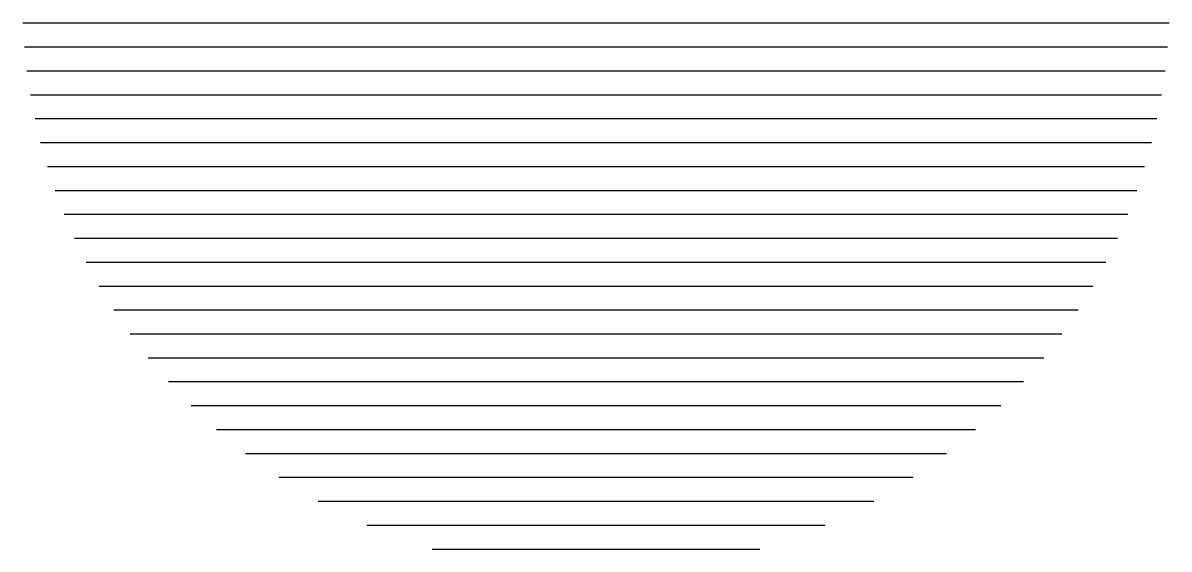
# Paper-space layout 'Layout1' of a CAD drawing. Extents: x 839 to 845, y 199.12 to 201.88.
import ezdxf

# ---------------------------------------------------------------- set-up
doc = ezdxf.new("R2010")
doc.units = 0
doc.header["$LTSCALE"] = 0.01
doc.layers.get('0').update_dxf_attribs({"linetype": 'CONTINUOUS'})
doc.layers.add('ROOD', color=1, linetype='CONTINUOUS')

# ---------------------------------------------------------------- blocks, each defined once
blk = doc.blocks.new('*X')
at = {"color": 0}
for p, q in [((839.0026, 201.875), (844.9974, 201.875)), ((839.0104, 201.75), (844.9896, 201.75)), ((839.0235, 201.625), (844.9765, 201.625)), ((839.042, 201.5), (844.958, 201.5)), ((839.0658, 201.375), (844.9342, 201.375)), ((839.0953, 201.25), (844.9047, 201.25)), ((839.1304, 201.125), (844.8696, 201.125)), ((839.1716, 201), (844.8284, 201)), ((839.2189, 200.875), (844.7811, 200.875)), ((839.2728, 200.75), (844.7272, 200.75)), ((839.3337, 200.625), (844.6663, 200.625)), ((839.4019, 200.5), (844.5981, 200.5)), ((839.4782, 200.375), (844.5218, 200.375)), ((839.5633, 200.25), (844.4367, 200.25)), ((839.6581, 200.125), (844.3419, 200.125)), ((839.7639, 200), (844.2361, 200)), ((839.8824, 199.875), (844.1176, 199.875)), ((840.0157, 199.75), (843.9843, 199.75)), ((840.1671, 199.625), (843.8329, 199.625)), ((840.3417, 199.5), (843.6583, 199.5)), ((840.5476, 199.375), (843.4524, 199.375)), ((840.801, 199.25), (843.199, 199.25)), ((841.143, 199.125), (842.857, 199.125))]:
    blk.add_line(p, q, dxfattribs=at)

psp = doc.layouts.get("Layout1")

# ---------------------------------------------------------------- block references
at = {"layer": 'ROOD', "color": 0}
psp.add_blockref('*X', (0, 0), dxfattribs=at)

doc.saveas('drawing.dxf')
